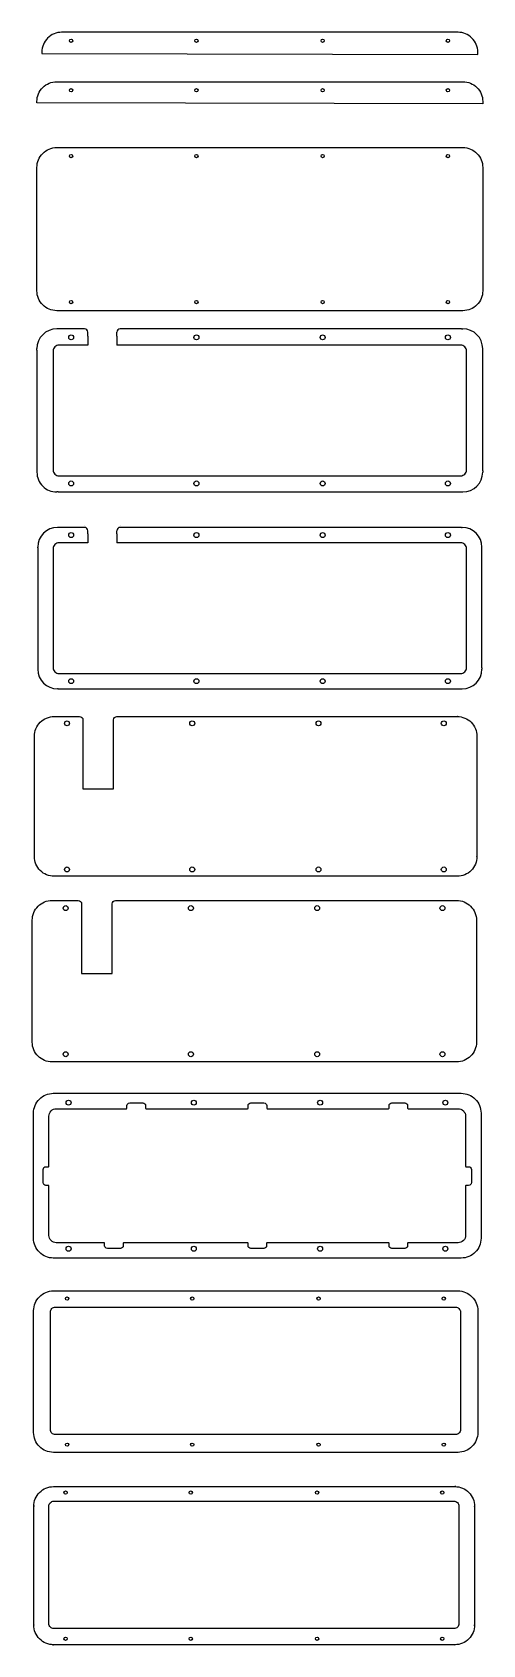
# Model space of a CAD drawing. Header units: millimetres. Extents: x -291 to -18, y -645 to 334.
import ezdxf

# ---------------------------------------------------------------- set-up
doc = ezdxf.new("R2010")
doc.units = ezdxf.units.MM
doc.layers.get('0').update_dxf_attribs({"linetype": 'CONTINUOUS'})

msp = doc.modelspace()

# ---------------------------------------------------------------- linework, layer by layer
for p, q in [((-274.84, 153.85), (-276.24, 153.85)), ((-259.3, 153.85), (-274.84, 153.85)), ((-259.3, 153.85), (-259.3, 153.85)), ((-259.3, 153.85), (-259.3, 153.85)), ((-257.3, 151.35), (-257.3, 151.89)), ((-257.3, 149.35), (-257.3, 151.35)), ((-257.3, 149.35), (-257.3, 144)), ((-239.69, 151.35), (-239.69, 151.85)), ((-239.69, 149.35), (-239.69, 151.35)), ((-239.69, 149.35), (-239.69, 144)), ((-237.69, 153.85), (-237.69, 153.85)), ((-30.6, 153.85), (-237.69, 153.85)), ((-30.6, 153.85), (-29.76, 153.85)), ((-288.24, 141.01), (-288.24, 141.85)), ((-288.24, 141.01), (-288.24, 68.24)), ((-278.33, 141.14), (-278.39, 140.52)), ((-278.39, 140.52), (-278.39, 68.24)), ((-278.13, 141.8), (-278.33, 141.14)), ((-277.8, 142.42), (-278.13, 141.8)), ((-277.36, 142.95), (-277.8, 142.42)), ((-276.83, 143.4), (-277.36, 142.95)), ((-276.22, 143.73), (-276.83, 143.4)), ((-275.56, 143.93), (-276.22, 143.73)), ((-274.94, 144), (-275.56, 143.93)), ((-274.84, 144), (-274.94, 144)), ((-257.3, 144), (-274.84, 144)), ((-31.08, 144), (-239.69, 144)), ((-30.47, 143.94), (-31.08, 144)), ((-29.8, 143.74), (-30.47, 143.94)), ((-29.19, 143.41), (-29.8, 143.74)), ((-28.65, 142.97), (-29.19, 143.41)), ((-28.21, 142.43), (-28.65, 142.97)), ((-27.88, 141.82), (-28.21, 142.43)), ((-27.68, 141.16), (-27.88, 141.82)), ((-27.61, 140.54), (-27.68, 141.16)), ((-27.61, 140.45), (-27.61, 140.54)), ((-27.61, 68.16), (-27.61, 140.45)), ((-17.76, 140.45), (-17.76, 141.85)), ((-17.76, 67.66), (-17.76, 140.45)), ((-288.24, 68.24), (-288.24, 66.84)), ((-278.39, 68.24), (-278.39, 68.14)), ((-278.39, 68.14), (-278.32, 67.52)), ((-278.32, 67.52), (-278.12, 66.86)), ((-278.12, 66.86), (-277.79, 66.25)), ((-277.79, 66.25), (-277.35, 65.71)), ((-277.35, 65.71), (-276.81, 65.27)), ((-276.81, 65.27), (-276.2, 64.95)), ((-276.2, 64.95), (-275.53, 64.75)), ((-275.53, 64.75), (-274.92, 64.69)), ((-274.92, 64.69), (-31.16, 64.69)), ((-31.16, 64.69), (-31.07, 64.69)), ((-31.07, 64.69), (-30.44, 64.75)), ((-30.44, 64.75), (-29.78, 64.96)), ((-29.78, 64.96), (-29.17, 65.29)), ((-29.17, 65.29), (-28.63, 65.73)), ((-28.63, 65.73), (-28.2, 66.27)), ((-28.2, 66.27), (-27.87, 66.88)), ((-27.87, 66.88), (-27.67, 67.54)), ((-27.67, 67.54), (-27.61, 68.16)), ((-17.76, 67.66), (-17.76, 66.84)), ((-275.4, 54.84), (-276.24, 54.84)), ((-275.4, 54.84), (-31.16, 54.84)), ((-31.16, 54.84), (-29.76, 54.84)), ((-274.84, 33.35), (-275.74, 33.35)), ((-259.3, 33.35), (-274.84, 33.35)), ((-259.3, 34.35), (-259.3, 34.35)), ((-259.3, 33.35), (-259.3, 33.35)), ((-259.3, 33.35), (-259.3, 33.35)), ((-257.3, 29.35), (-257.3, 31.35)), ((-239.69, 29.35), (-239.69, 31.35)), ((-237.69, 34.35), (-237.69, 34.35)), ((-237.69, 34.35), (-237.69, 34.35)), ((-237.69, 33.35), (-237.69, 33.35)), ((-30.62, 33.35), (-237.69, 33.35)), ((-30.62, 33.35), (-30.26, 33.35)), ((-287.74, 20.98), (-287.74, 21.35)), ((-287.74, 20.98), (-287.74, -51.76)), ((-278.33, 21.14), (-278.39, 20.52)), ((-278.39, 20.52), (-278.39, -51.76)), ((-278.13, 21.8), (-278.33, 21.14)), ((-277.8, 22.42), (-278.13, 21.8)), ((-277.36, 22.95), (-277.8, 22.42)), ((-276.83, 23.4), (-277.36, 22.95)), ((-276.22, 23.73), (-276.83, 23.4)), ((-275.56, 23.93), (-276.22, 23.73)), ((-274.94, 24), (-275.56, 23.93)), ((-274.84, 24), (-274.94, 24)), ((-257.3, 24), (-274.84, 24)), ((-257.3, 29.35), (-257.3, 24)), ((-239.69, 29.35), (-239.69, 24)), ((-31.08, 24), (-239.69, 24)), ((-30.47, 23.94), (-31.08, 24)), ((-29.8, 23.74), (-30.47, 23.94)), ((-29.19, 23.41), (-29.8, 23.74)), ((-28.65, 22.97), (-29.19, 23.41)), ((-28.21, 22.43), (-28.65, 22.97)), ((-27.88, 21.82), (-28.21, 22.43)), ((-27.68, 21.16), (-27.88, 21.82)), ((-27.61, 20.54), (-27.68, 21.16)), ((-27.61, 20.45), (-27.61, 20.54)), ((-27.61, -51.84), (-27.61, 20.45)), ((-18.26, 19.82), (-18.26, 21.35)), ((-18.26, -51.98), (-18.26, 19.82)), ((-287.74, -51.76), (-287.74, -52.66)), ((-278.39, -51.76), (-278.39, -51.86)), ((-278.39, -51.86), (-278.32, -52.48)), ((-278.32, -52.48), (-278.12, -53.14)), ((-278.12, -53.14), (-277.79, -53.75)), ((-277.79, -53.75), (-277.35, -54.29)), ((-277.35, -54.29), (-276.81, -54.73)), ((-276.81, -54.73), (-276.2, -55.05)), ((-276.2, -55.05), (-275.53, -55.25)), ((-275.53, -55.25), (-274.92, -55.31)), ((-274.92, -55.31), (-31.16, -55.31)), ((-31.16, -55.31), (-31.07, -55.31)), ((-31.07, -55.31), (-30.44, -55.25)), ((-30.44, -55.25), (-29.78, -55.04)), ((-29.78, -55.04), (-29.17, -54.71)), ((-29.17, -54.71), (-28.63, -54.27)), ((-28.63, -54.27), (-28.2, -53.73)), ((-28.2, -53.73), (-27.87, -53.12)), ((-27.87, -53.12), (-27.67, -52.46)), ((-27.67, -52.46), (-27.61, -51.84)), ((-18.26, -51.98), (-18.26, -52.66)), ((-275.37, -64.66), (-275.74, -64.66)), ((-275.37, -64.66), (-31.16, -64.66)), ((-31.16, -64.66), (-30.26, -64.66)), ((-243.02, -202.45), (-243.01, -202.45))]:
    msp.add_line(p, q)
for points in [[(-32.76, 333.91), (-33.6, 333.91), (-271.84, 333.91), (-273.24, 333.91, 0.414214), (-285.24, 321.91), (-285.24, 321.07), (-20.76, 320.42), (-20.76, 321.91, 0.414214)], [(-274.84, 303.91), (-30.6, 303.91), (-29.76, 303.91, -0.414214), (-17.76, 291.91), (-17.76, 290.42), (-288.24, 291.07), (-288.24, 291.91, -0.414214), (-276.24, 303.91)], [(-17.76, 250.42), (-17.76, 177.72), (-17.76, 176.9, -0.414214), (-29.76, 164.9), (-31.16, 164.9), (-275.4, 164.9), (-276.24, 164.9, -0.414214), (-288.24, 176.9), (-288.24, 178.3), (-288.24, 251.07), (-288.24, 251.91, -0.414214), (-276.24, 263.91), (-274.84, 263.91), (-30.6, 263.91), (-29.76, 263.91, -0.414214), (-17.76, 251.91)], [(-241.69, -125.28), (-241.69, -90.29), (-241.69, -83.44, -0.414214), (-239.69, -81.44), (-239.69, -81.44), (-33.16, -81.44), (-33.27, -81.44, -0.414214), (-21.27, -93.44), (-21.27, -93.84), (-21.27, -166.58), (-21.27, -166.45, -0.414214), (-33.27, -178.45), (-33.67, -178.45), (-277.86, -178.45), (-277.75, -178.45, -0.414214), (-289.75, -166.45), (-289.75, -166.01), (-289.75, -93.33), (-289.75, -93.44, -0.414214), (-277.75, -81.44), (-277.1, -81.44), (-262.31, -81.44), (-262.31, -81.44, -0.414214), (-260.31, -83.44), (-260.31, -90.29), (-260.31, -125.28)], [(-34.48, -291.11), (-278.7, -291.11), (-279.07, -291.11, -0.414214), (-291.07, -279.11), (-291.07, -278.21), (-291.07, -205.47), (-291.07, -205.1, -0.414214), (-279.07, -193.1), (-278.17, -193.1), (-263.13, -193.1, -0.414214), (-261.13, -195.1), (-261.13, -195.05), (-261.13, -197.1), (-261.13, -201.95), (-261.13, -237.44), (-242.51, -237.44), (-242.51, -201.95), (-242.52, -201.95), (-242.52, -197.1), (-242.52, -195.05), (-242.52, -195.1, -0.414214), (-240.52, -193.1), (-33.95, -193.1), (-33.58, -193.1, -0.414214), (-21.58, -205.1), (-21.58, -206), (-21.58, -278.77), (-21.58, -279.11, -0.414214), (-33.58, -291.11)], [(-276.39, -310.17), (-32.13, -310.17), (-30.81, -310.17, -0.414214), (-18.81, -322.17), (-18.81, -324.07), (-18.81, -396.89), (-18.81, -398.18, -0.414214), (-30.81, -410.18), (-32.71, -410.18), (-276.97, -410.18), (-278.29, -410.18, -0.414214), (-290.29, -398.18), (-290.29, -396.28), (-290.29, -323.49), (-290.29, -322.17, -0.414214), (-278.29, -310.17)], [(-280.19, -321.54), (-279.63, -320.85), (-278.94, -320.28), (-278.16, -319.86), (-277.31, -319.59), (-276.54, -319.51), (-276.39, -319.51), (-233.97, -319.51, 0.414214), (-233.62, -319.16), (-233.62, -317.66, -0.414214), (-231.97, -316.01), (-223.97, -316.01, -0.414214), (-222.32, -317.66), (-222.32, -319.16, 0.414214), (-221.97, -319.51), (-160.47, -319.51, 0.414214), (-160.12, -319.16), (-160.12, -317.66, -0.414214), (-158.47, -316.01), (-150.47, -316.01, -0.414214), (-148.82, -317.66), (-148.82, -319.16, 0.414214), (-148.47, -319.51), (-74.97, -319.51, 0.414214), (-74.62, -319.16), (-74.62, -317.66, -0.414214), (-72.97, -316.01), (-64.97, -316.01, -0.414214), (-63.32, -317.66), (-63.32, -319.16, 0.414214), (-62.97, -319.51), (-32.59, -319.51), (-31.83, -319.59), (-30.97, -319.84), (-30.19, -320.26), (-29.5, -320.82), (-28.93, -321.51), (-28.51, -322.3), (-28.25, -323.14), (-28.16, -323.89), (-28.16, -354.4, 0.41942), (-27.81, -354.75), (-26.31, -354.75, -0.414214), (-24.66, -356.4), (-24.66, -364.4, -0.414214), (-26.31, -366.05), (-27.81, -366.05, 0.300136), (-28.13, -366.26), (-28.16, -396.41), (-28.24, -397.17), (-28.5, -398.02), (-28.92, -398.81), (-29.47, -399.49), (-30.16, -400.06), (-30.95, -400.49), (-31.79, -400.75), (-32.57, -400.83), (-32.71, -400.83), (-63.03, -400.83, 0.365432), (-63.32, -401.18), (-63.32, -402.68, -0.414214), (-64.97, -404.33), (-72.97, -404.33, -0.414214), (-74.62, -402.68), (-74.62, -401.17, 0.365435), (-74.92, -400.83), (-148.57, -400.83, 0.365468), (-148.86, -401.17), (-148.86, -402.67, -0.414214), (-150.51, -404.32), (-158.51, -404.32, -0.414214), (-160.16, -402.67), (-160.16, -401.17, 0.365396), (-160.45, -400.83), (-235.57, -400.83, 0.3655), (-235.86, -401.17), (-235.86, -402.67, -0.414214), (-237.51, -404.32), (-245.51, -404.32, -0.414214), (-247.16, -402.67), (-247.16, -401.17, 0.365436), (-247.45, -400.83), (-276.53, -400.83), (-277.28, -400.76), (-278.13, -400.5), (-278.92, -400.08), (-279.61, -399.52), (-280.18, -398.83), (-280.6, -398.05), (-280.86, -397.2), (-280.94, -396.43), (-280.94, -396.28), (-280.94, -366.37, 0.385886), (-281.29, -366.05), (-282.79, -366.05, -0.414214), (-284.44, -364.4), (-284.44, -356.4, -0.414214), (-282.79, -354.75), (-281.29, -354.75, 0.385886), (-280.94, -354.44), (-280.94, -323.94), (-280.87, -323.18), (-280.61, -322.32)], [(-33.66, -528.1), (-277.87, -528.1), (-278.24, -528.1, -0.414214), (-290.24, -516.1), (-290.24, -515.2), (-290.24, -442.46), (-290.24, -442.09, -0.414214), (-278.24, -430.09), (-277.34, -430.09), (-33.12, -430.09), (-32.76, -430.09, -0.414214), (-20.76, -442.09), (-20.76, -442.99), (-20.76, -515.76), (-20.76, -516.1, -0.414214), (-32.76, -528.1)], [(-278.25, -548.88), (-34.09, -548.88), (-34.67, -548.88, -0.414214), (-22.67, -560.88), (-22.67, -560.78), (-22.67, -633.5), (-22.67, -632.89, -0.414214), (-34.67, -644.89), (-34.57, -644.89), (-278.74, -644.89), (-278.15, -644.89, -0.414214), (-290.15, -632.89), (-290.15, -632.99), (-290.15, -560.3), (-290.15, -560.88, -0.414214), (-278.15, -548.88)]]:
    msp.add_lwpolyline(points, format="xyb", close=True)
for points in [[(-241.02, -193.1), (-241.02, -193.1), (-241.02, -193.1)], [(-34.3, -517.32), (-277.1, -517.32), (-277.64, -517.26), (-278.21, -517.09), (-278.73, -516.81), (-279.19, -516.44), (-279.57, -515.99), (-279.85, -515.46), (-280.02, -514.9), (-280.08, -514.36), (-280.08, -514.29), (-280.08, -442.94), (-280.03, -442.4), (-279.86, -441.84), (-279.58, -441.31), (-279.2, -440.86), (-278.75, -440.48), (-278.23, -440.2), (-277.61, -440.01), (-277.15, -439.97), (-277.05, -439.97), (-34.25, -439.97), (-33.72, -440.02), (-33.15, -440.19), (-32.63, -440.47), (-32.17, -440.84), (-31.79, -441.3), (-31.51, -441.82), (-31.34, -442.38), (-31.28, -442.92), (-31.28, -442.99), (-31.28, -514.34), (-31.33, -514.88), (-31.5, -515.45), (-31.78, -515.97), (-32.15, -516.42), (-32.61, -516.8), (-33.13, -517.08), (-33.7, -517.26), (-34.24, -517.32)], [(-277.97, -557.76), (-35.17, -557.76), (-34.63, -557.81), (-34.06, -557.98), (-33.54, -558.26), (-33.08, -558.63), (-32.7, -559.09), (-32.42, -559.61), (-32.25, -560.17), (-32.19, -560.71), (-32.19, -560.78), (-32.19, -632.13), (-32.25, -632.67), (-32.42, -633.24), (-32.7, -633.76), (-33.07, -634.21), (-33.52, -634.59), (-34.05, -634.87), (-34.61, -635.05), (-35.15, -635.11), (-35.22, -635.11), (-278.02, -635.11), (-278.55, -635.05), (-279.12, -634.88), (-279.64, -634.6), (-280.1, -634.23), (-280.48, -633.77), (-280.76, -633.25), (-280.93, -632.69), (-280.99, -632.15), (-280.99, -632.08), (-280.99, -560.73), (-280.94, -560.19), (-280.77, -559.63), (-280.49, -559.1), (-280.12, -558.65), (-279.66, -558.27), (-279.14, -557.99), (-278.52, -557.8), (-278.06, -557.76)]]:
    msp.add_lwpolyline(points, close=True)
for centre, radius in [((-267.48, 328.74), 1), ((-191.48, 328.74), 1), ((-114.88, 328.74), 1), ((-38.88, 328.74), 1), ((-267.48, 298.74), 1), ((-191.48, 298.74), 1), ((-114.88, 298.74), 1), ((-38.88, 298.74), 1), ((-267.48, 258.74), 1), ((-191.48, 258.74), 1), ((-114.88, 258.74), 1), ((-38.88, 258.74), 1), ((-267.48, 170.07), 1), ((-191.48, 170.07), 1), ((-114.88, 170.07), 1), ((-38.88, 170.07), 1), ((-267.48, 148.69), 1.5), ((-191.48, 148.69), 1.5), ((-114.88, 148.69), 1.5), ((-38.88, 148.69), 1.5), ((-267.48, 60.02), 1.5), ((-191.48, 60.02), 1.5), ((-114.88, 60.02), 1.5), ((-38.88, 60.02), 1.5), ((-267.48, 28.69), 1.5), ((-191.48, 28.69), 1.5), ((-114.88, 28.69), 1.5), ((-38.88, 28.69), 1.5), ((-267.48, -59.98), 1.5), ((-191.48, -59.98), 1.5), ((-114.88, -59.98), 1.5), ((-38.88, -59.98), 1.5), ((-269.99, -85.6), 1.5), ((-193.99, -85.6), 1.5), ((-117.39, -85.6), 1.5), ((-41.39, -85.6), 1.5), ((-269.99, -174.27), 1.5), ((-193.99, -174.27), 1.5), ((-117.39, -174.27), 1.5), ((-41.39, -174.27), 1.5), ((-270.8, -197.76), 1.5), ((-194.8, -197.76), 1.5), ((-118.2, -197.76), 1.5), ((-42.2, -197.76), 1.5), ((-270.8, -286.43), 1.5), ((-194.8, -286.43), 1.5), ((-118.2, -286.43), 1.5), ((-42.2, -286.43), 1.5), ((-269.03, -315.84), 1.5), ((-193.03, -315.84), 1.5), ((-116.43, -315.84), 1.5), ((-40.43, -315.84), 1.5), ((-269.03, -404.51), 1.5), ((-193.03, -404.51), 1.5), ((-116.43, -404.51), 1.5), ((-40.43, -404.51), 1.5), ((-269.98, -434.76), 1), ((-193.98, -434.76), 1), ((-117.38, -434.76), 1), ((-41.38, -434.76), 1), ((-269.98, -523.43), 1), ((-193.98, -523.43), 1), ((-117.38, -523.43), 1), ((-41.38, -523.43), 1), ((-270.89, -552.55), 1), ((-194.89, -552.55), 1), ((-118.29, -552.55), 1), ((-42.29, -552.55), 1), ((-270.89, -641.22), 1), ((-194.89, -641.22), 1), ((-118.29, -641.22), 1), ((-42.29, -641.22), 1)]:
    msp.add_circle(centre, radius)
for centre, radius, start, end in [((-276.24, 141.85), 12, 89.99993, 179.99993), ((-259.3, 151.85), 2, 0, 90), ((-237.69, 151.85), 2, 90, 180), ((-29.76, 141.85), 12, 0.00001, 90.00001), ((-276.24, 66.84), 12, 180.00007, 270.00007), ((-29.76, 66.84), 12, -89.99993, 0.00007), ((-275.74, 21.35), 12, 90, 180), ((-259.3, 33.35), 1, 89.99213, 89.99786), ((-259.3, 31.35), 2, 0, 90), ((-237.69, 31.35), 2, 90, 180), ((-30.26, 21.35), 12, 0, 90), ((-275.74, -52.66), 12, 180, 270), ((-30.26, -52.66), 12, -90, 0)]:
    msp.add_arc(centre, radius, start, end)

doc.saveas('drawing.dxf')
